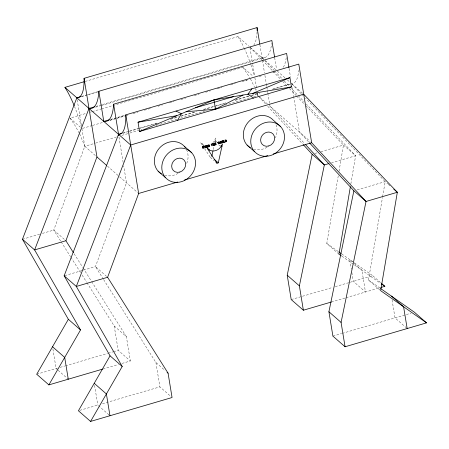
<?xml version="1.0" encoding="UTF-8"?>
<svg xmlns="http://www.w3.org/2000/svg" width="449" height="449" viewBox="0 0 449 449"><rect width="100%" height="100%" fill="white"/><g stroke="black" fill="none" stroke-linecap="round" stroke-linejoin="round"><path stroke-width="0.34" stroke-dasharray="2.25 1.68" d="M338.944 254.134L326.782 243.476L338.338 175.357M339.04 171.232L343.474 145.083L305.348 105.161M350.849 183.95L355.636 155.741L306.414 104.196M380.14 290.228L368.483 280.013L382.486 197.448M382.604 196.763L385.169 181.626L305.55 98.241M213.309 149.534L213.915 146.812M214.981 142.041L215.868 138.045L213.904 141.536A9.44 8.295 -48.8 0 1 212.966 142.513M81.886 128.566L84.788 146.279L53.745 230.084L60.84 241.326M85.13 81.443L237.942 36.61L248.819 46.14M81.561 96.423L86.943 94.84M87.617 94.644L98.387 91.484M81.364 96.692L98.196 91.753M95.744 106.486L101.8 104.707M102.473 104.51L262.02 57.708A67.316 18.869 73.6 0 0 271.623 43.362M95.654 107.193L100.368 105.807M101.036 105.61L264.624 57.624M79.372 133.274L74.371 124.412L69.971 118.126L86.129 113.384M90.165 112.199L91.512 111.807M92.185 111.61L100.935 109.04M101.609 108.843L242.976 67.372L253.337 76.448M110.51 119.428L125.322 115.084M109.747 120.332L125.232 115.786M125.905 115.589L127.926 114.995M245.732 80.438L248.426 79.647M259.196 76.487L261.885 75.696M272.661 72.536L275.349 71.745M82.56 128.369L91.983 125.602M92.657 125.406L103.427 122.246M110.157 120.27L116.218 118.491M116.892 118.295L124.968 115.926M133.044 113.558L137.759 112.171M144.488 110.196L151.223 108.226M157.953 106.25L162.667 104.864M169.396 102.888L174.111 101.508M180.84 99.532L185.555 98.151M194.305 95.581L199.019 94.2M205.749 92.225L210.463 90.844M217.193 88.868L221.907 87.488M230.657 84.917L235.371 83.536M242.101 81.561L246.815 80.18M122.583 133.157L128.644 131.383M129.318 131.181L139.415 128.223M140.088 128.021L156.92 123.088M170.379 119.137L178.461 116.768M181.149 115.977L195.96 111.633M203.369 109.461L215.486 105.902M216.16 105.706L226.93 102.546M235.007 100.178L250.491 95.637M251.165 95.435L258.568 93.263M272.032 89.317L290.206 83.98M123.065 133.23L127.106 132.045M129.795 131.254L137.877 128.885M138.55 128.689L154.029 124.148M154.703 123.946L156.723 123.357M170.861 119.21L178.264 117.037M180.958 116.246L196.443 111.706M203.846 109.534L213.943 106.57M214.616 106.374L224.04 103.607M235.484 100.25L248.948 96.299M251.642 95.508L259.718 93.139M273.183 89.188L290.015 84.255M290.688 84.058L292.709 83.463A54.722 15.339 73.6 0 0 298.641 70.476M79.686 133.886L84.788 146.279L94.885 143.315M95.558 143.119L116.426 136.996M121.808 135.413L129.217 133.241M129.89 133.044L142.007 129.492M156.145 125.344L177.013 119.221M180.375 118.233L204.609 111.122M214.038 108.361L216.727 107.569M224.809 105.201L251.064 97.495M253.752 96.709L257.793 95.525L259.314 96.855M204.598 148.675L210.34 157.408L211.642 157.027M22.45 239.261L39.765 234.187M42.425 233.401L53.745 230.084L64.892 239.85M314.839 153.485L316.837 152.901M320.833 151.728L343.474 145.083L355.636 155.741L331.665 162.774M64.813 275.607L82.79 270.332M83.458 270.135L95.446 266.622L126.483 182.816L123.688 165.748M357.202 189.826L385.169 181.626L387.706 183.843M36.717 374.23L57.438 368.152M60.11 367.366L64.785 365.997M65.453 365.8L107.519 353.458M108.187 353.262L112.856 351.893M113.524 351.696L118.199 350.327L130.362 360.985L121.011 363.724M291.205 299.573L332.608 287.427M335.274 286.642L372.692 275.669L380.797 282.769M102.984 369.016L118.345 364.509M331.413 302.003L345.433 297.889M346.1 297.693L380.174 287.697M79.754 410.375L97.798 405.082L109.96 415.74M102.473 403.713L159.9 386.864L171.047 396.635M332.905 336.11L341.588 333.562M342.256 333.366L411.048 313.183M201.921 144.6L200.563 142.535L203.442 144.606M326.782 243.476L338.26 251.524M341.706 253.938L353.756 262.39M354.328 262.788L372.692 275.669M341.818 256.143L380.264 283.106M368.483 280.013L379.961 288.062M250.362 47.493L264.652 60.014M265.179 60.48L276.786 70.645M277.314 71.11L285.222 78.042M287.332 79.888L289.442 81.74M292.058 84.03L302.705 93.358M388.211 184.286L390.237 186.066M259.819 97.298L267.419 103.96M269.619 104.129L269.956 106.177L310.136 141.384M215.284 140.677L216.816 142.024M214.302 140.969L215.324 141.867M218.904 145.005L220.442 146.346M352.269 261.789L349.737 259.573L351.298 269.103M354.3 263.569L361.9 270.225L365.469 292.013L353.307 281.355L351.853 272.504M201.87 143.742L202.897 144.64M406.659 328.107L395.002 317.892L391.994 299.511M210.34 157.408L213.92 160.551M69.971 118.126L80.332 127.202M84.788 146.279L95.934 156.044M107.496 166.175L119.097 176.345M119.625 176.805L137.63 192.582M106.593 276.388L95.446 266.622L103.281 279.048M86.966 282.763L114.209 325.968L126.371 336.627L130.362 360.985M103.657 279.643L155.91 362.506L165.03 370.498M57.624 369.875L56.103 368.545L52.87 348.8M58.129 370.318L68.265 379.203M291.553 83.587L301.206 93.695M301.689 94.2L303.137 95.716M262.02 57.708L274.081 70.341M274.564 70.847L282.286 78.929M284.217 80.955L289.521 86.511M290.003 87.016L297.726 95.104M298.209 95.609L304.001 101.67M249.857 47.05L261.919 59.683M262.401 60.188L272.537 70.802M273.02 71.307L280.737 79.389M282.668 81.415L287.495 86.466M289.425 88.487L296.183 95.564M296.666 96.069L304.865 104.656M308.474 141.766L299.489 132.062L293.899 97.927M269.956 106.177L304.478 143.467M256.94 93.066L257.793 95.525L265.83 104.207M267.722 106.25L302.716 144.05M242.976 67.372L249.801 77.694M74.119 253.764L82.706 267.374M83.076 267.969L91.287 280.99M91.663 281.579L126.371 336.627M61.21 241.921L70.544 256.716M70.914 257.311L80.618 272.7M82.111 275.069L86.59 282.168M250.469 78.884L254.42 86.848M254.976 88.094L256.003 90.586M289.089 68.523L290.43 76.74M292.226 87.684L293.792 97.242M274.653 57.635L276.562 69.275M259.887 44.692L262.351 59.756M262.463 60.435L264.478 72.727M264.927 75.454L266.268 83.649M266.375 84.333L266.712 86.382M266.824 87.061L267.273 89.794M267.385 90.479L267.716 92.522M267.829 93.207L269.507 103.45M249.97 47.734L252.652 64.14M252.765 64.824L254.555 75.758M254.892 77.812L256.901 90.069M257.457 93.476L257.793 95.525M118.991 137.074L123.127 162.336M155.91 362.506L159.9 386.864M77.183 99.858L81.437 125.832M114.209 325.968L118.199 350.327M94.571 385.343L97.798 405.082M74.472 106.346A54.722 15.339 73.6 0 1 81.348 126.601M237.942 36.61A54.722 15.339 73.6 0 1 243.981 47.628M244.234 48.172A54.722 15.339 73.6 0 1 250.727 64.207M250.946 64.847A54.722 15.339 73.6 0 1 254.358 75.847M186.61 149.758A18.078 15.878 -48.8 0 1 186.223 164.564M178.135 173.353A18.078 15.878 -48.8 0 1 165.226 175.419M276.04 124.771A18.078 15.878 -48.8 0 1 275.456 137.86M267.088 147.255A18.078 15.878 -48.8 0 1 254.185 149.321M286.232 57.646A67.316 18.869 73.6 0 1 282.96 67.85M257.053 31.93A54.722 15.339 73.6 0 1 253.938 44.81"/><path stroke-width="0.67" d="M221.172 141.53L221.452 142.681M221.497 142.327L221.306 143.023M218.579 143.871L218.669 142.63L219.482 143.702L219.466 141.732M208.706 145.195L208.375 145.257C207.865 148.215 210.379 145.442 208.695 145.184M223.142 141.491L223.058 140.986M203.167 148.344L202.886 148.423L202.527 146.239L204.065 145.835L202.858 146.441L202.97 147.064L203.835 146.812M205.979 146.683L205.013 146.688L204.946 146.262L205.867 145.734L204.626 146.065L204.946 147.968L206.181 147.569L205.165 147.592L205.058 146.975L205.996 146.565M207.539 145.964L206.72 146.189L206.652 145.762L207.573 145.235L206.332 145.56L206.652 147.468L207.881 147.07L206.866 147.092L206.764 146.475L207.528 145.953M214.493 145.027L214.263 145.207L214.094 144.376L213.326 144.6L213.46 145.341M222.508 140.829L221.688 141.059C222.816 145.583 221.127 140.408 223.338 142.496M203.178 148.35L203.004 147.339L203.885 147.098L203.824 146.801M214.504 145.038L214.173 143.298L214.061 144.107C212.596 144.988 213 141.704 213.174 145.425M213.163 145.414L213.443 145.336M216.16 144.415L215.178 144.651L215.077 144.034C217.176 143.169 214.959 144.185 214.964 143.326L215.896 142.804L214.644 143.124L214.953 145.016L216.098 144.696L216.036 144.404M212.405 143.798L211.081 144.208L211.703 144.314L212.001 145.891L211.984 144.213L212.461 143.775M350.383 186.705L338.944 254.134L341.24 255.739M220.74 141.648L221.2 142.221L220.959 142.978M331.413 302.003L303.367 310.225L291.205 299.573L287.22 275.215L312.178 154.265L303.193 144.561M303.367 310.225L299.382 285.873L324.341 164.923L305.421 144.488M380.533 288.466L414.388 312.207L426.55 322.859L345.068 346.768L332.905 336.11L328.915 311.752L353.874 190.803L309.423 142.788M345.068 346.768L341.077 322.41L366.036 201.461L311.651 142.715L298.781 64.112L125.776 114.865A54.722 15.339 73.6 0 1 118.547 134.341L64.145 275.804L110.05 355.827L122.212 366.485L90.575 421.426L78.418 410.768L110.05 355.827M211.793 156.347L213.006 150.898M218.293 162.858L222.519 143.876L220.554 147.367A9.44 8.295 -48.8 0 1 210.093 150.432L207.219 148.366L216.99 163.24L218.293 162.858L214.201 159.272M218.579 141.985C218.944 145.639 216.3 139.459 218.568 143.86M73.372 252.579L65.908 240.737L96.945 156.937L84.075 78.328L257.081 27.574L259.775 44.008M90.575 421.426L172.062 397.522L168.072 373.164L107.603 277.28L138.646 193.474L125.776 114.865M223.131 141.48L222.771 141.884L223.349 142.451M222.76 141.126L222.008 141.261L222.098 141.789L222.788 141.587L222.822 141.182M68.355 319.29L36.717 374.23L48.879 384.888L80.517 329.948L68.355 319.29L22.45 239.261L76.846 97.803A54.722 15.339 73.6 0 0 84.075 78.328M274.541 56.95L271.853 40.517L98.842 91.27A67.316 18.869 73.6 0 1 89.009 108.462L34.612 249.919L80.517 329.948M426.55 322.859L380.645 290.671L397.331 192.279L303.715 94.245L130.71 144.999L76.308 286.456L122.212 366.485M220.386 141.867L220.369 142.709L220.97 142.99M177.529 120.338L181.418 113.726L176.008 111.055M220.397 141.878L220.751 141.66M251.962 88.773L247.876 94.228L253.477 98.056M221.295 143.012L220.599 143.315M209.026 146.711L209.296 146.548A0.668 0.589 -48.8 0 0 209.52 146.172L209.447 145.308M186.071 111.75L215.503 109.197L243.038 95.042M139.555 131.478L213.982 99.914L291.457 86.915L289.936 77.632L138.034 122.195L139.555 131.478L291.457 86.915M252.72 93.414L289.936 77.632M209.038 146.722L208.358 146.952L208.05 145.055L209.021 144.915M225.965 141.755L225.291 141.985L224.983 140.094L225.948 139.948L226.386 140.352M74.231 105.751A54.722 15.339 73.6 0 0 64.937 87.364L84.457 81.639M76.846 97.803L80.887 96.619M89.009 108.462L94.397 106.879M109.163 119.821L103.775 121.404A67.316 18.869 73.6 0 0 113.614 104.213L286.619 53.453L288.976 67.838M195.377 107.805L233.351 96.664M118.547 134.341L121.909 133.353M222.738 141.615L222.109 141.8L222.008 141.261M215.885 143.798L215.077 144.034L215.194 144.662M205.075 146.986L205.878 146.75M206.776 146.486L207.584 146.245M222.154 142.075L222.468 141.985M138.646 193.474L177.692 182.019M184.421 180.043L267.896 155.556M273.284 153.973L311.651 142.715M65.908 240.737L34.612 249.919L22.45 239.261M328.999 163.554L324.341 164.923L312.178 154.265M107.603 277.28L76.308 286.456L64.145 275.804M48.879 384.888L102.316 369.213M380.842 287.5L384.855 286.322L381.302 283.218M225.303 140.29C226.335 139.762 226.549 141.615 225.521 141.62L225.314 140.301M138.034 122.195L176.771 115.696M222.71 140.795L223.001 140.919M338.832 251.923L341.128 253.533M381.409 283.908L384.855 286.322M221.189 141.542L221.043 141.429A0.64 0.561 -48.8 0 0 220.588 141.384L220.206 141.676A1.156 1.016 -48.8 0 0 220.016 142.187L220.077 142.737M393.784 189.175L397.331 192.279L366.036 201.461L353.874 190.803M280.698 126.702A18.078 15.878 -48.8 0 0 251.855 135.166A18.078 15.878 -48.8 0 0 270.315 155.607A18.078 15.878 -48.8 0 0 280.698 126.702L273.25 120.18A18.078 15.878 -48.8 0 0 247.904 122.56A18.078 15.878 -48.8 0 0 250.306 147.721M247.102 145.089L254.549 151.616M220.914 145.611L221.935 146.509M391.438 296.11L403.595 306.768L407.164 328.55M214.644 143.124L214.964 145.027M214.964 143.326L215.043 143.764M214.044 144.095L213.943 143.478M214.094 144.376L214.224 145.117M207.511 148.344L209.554 150.14M215.963 162.342L216.99 163.24M184.298 146.279L191.745 152.8A18.078 15.878 -48.8 0 1 181.362 181.705A18.078 15.878 -48.8 0 1 162.897 161.264A18.078 15.878 -48.8 0 1 191.745 152.8M287.22 275.215L299.382 285.873M328.915 311.752L341.077 322.41M64.937 87.364L130.71 144.999M158.149 171.187L165.591 177.709M96.945 156.937L106.441 165.254M167.056 372.277L168.072 373.164M52.533 346.763L64.695 357.415L68.265 379.203M94.234 383.3L106.396 393.958L109.96 415.74M209.195 144.971L209.526 145.583M220.336 143.164L220.066 142.726M223.703 140.632L223.703 142.451L224.949 142.064L223.928 142.086L223.692 140.621M226.375 140.341L226.448 141.205A0.668 0.589 -48.8 0 1 226.217 141.57M222.143 142.069L222.255 142.754M213.982 99.914L215.503 109.197M113.614 104.213L118.772 135.71M98.842 91.27L103.775 121.404M161.354 173.814A18.078 15.878 -48.8 0 1 159.462 148.063A18.078 15.878 -48.8 0 1 185.173 147.351M257.081 27.574A54.722 15.339 73.6 0 1 257.092 30.526M209.509 146.161A0.668 0.589 -48.8 0 1 209.285 146.537M218.669 141.979L219.241 143.119L218.714 142.03M179.785 172.09A7.51 6.595 -48.8 0 0 184.101 160.08A7.51 6.595 -48.8 0 0 172.119 163.599A7.51 6.595 -48.8 0 0 179.785 172.09M268.743 145.992A7.51 6.595 -48.8 0 0 273.054 133.987A7.51 6.595 -48.8 0 0 261.071 137.501A7.51 6.595 -48.8 0 0 268.743 145.992"/></g></svg>
